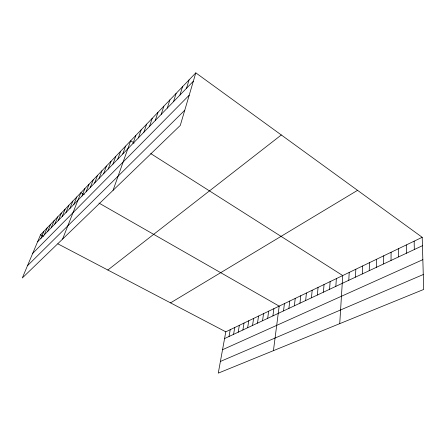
<?xml version="1.0" encoding="UTF-8"?>
<svg xmlns="http://www.w3.org/2000/svg" width="446" height="446" viewBox="0 0 446 446"><rect width="100%" height="100%" fill="white"/><g stroke="black" fill="none" stroke-linecap="round" stroke-linejoin="round"><path stroke-width="0.67" d="M391.03 260.453L391.092 252.269M383.605 263.937L383.733 255.809M376.34 267.349L376.535 259.277M369.227 270.689L369.489 262.666M362.269 273.955L362.587 265.989M355.451 277.15L355.83 269.239M348.778 280.283L349.212 272.428M339.74 323.651L342.723 275.55L150.748 153.58M335.832 286.36L336.368 278.605M329.555 289.309L330.14 281.604M323.406 292.197L324.036 284.542M317.374 295.029L318.048 287.425M311.459 297.805L312.172 290.251M305.655 300.526L306.413 293.028M299.963 303.196L300.76 295.748M294.382 305.817L295.219 298.413M288.902 308.387L289.772 301.033M283.528 310.912L284.431 303.603M273.431 350.662L279.185 306.129L98.967 203.064M272.913 315.896L273.883 308.682M267.672 318.355L268.676 311.191M262.532 320.769L263.564 313.649M257.481 323.138L258.546 316.063M252.525 325.463L253.618 318.438M247.658 327.749L248.773 320.769M242.875 329.99L244.018 323.06M238.181 332.198L239.346 325.307M233.565 334.366L234.752 327.52M229.027 336.49L230.236 329.689M422.195 237.294L225.804 331.824L218.267 373.135L423.7 289.448L422.195 237.294L195.811 72.865L40.558 234.774L22.3 277.986L180.284 125.415L195.811 72.865M186.545 88.241L189.065 79.901M179.944 95.048L182.509 86.741M173.522 101.671L176.125 93.398M167.267 108.116L169.909 99.876M161.184 114.388L163.86 106.181M155.264 120.492L157.968 112.331M149.488 126.441L152.225 118.318M143.868 132.239L146.628 124.155M138.383 137.892L141.17 129.847M133.036 143.4L135.852 135.394M113.05 190.347L130.656 140.813L134.135 143.021M122.739 154.021L125.588 146.098M117.772 159.138L120.637 151.261M112.922 164.139L115.804 156.301M108.188 169.017L111.087 161.223M103.567 173.784L106.471 166.029M99.045 178.445L101.967 170.729M94.63 182.994L97.562 175.328M90.315 187.448L93.253 179.822M86.095 191.797L89.038 184.215M81.964 196.056L84.913 188.513M62.602 239.067L80.882 192.722L84.283 194.668M73.852 204.419L76.812 196.959M69.871 208.522L72.837 201.113M65.975 212.541L68.94 205.171M62.161 216.472L65.133 209.146M58.426 220.324L61.397 213.037M54.769 224.087L57.746 216.851M51.19 227.778L54.167 220.58M47.683 231.396L50.66 224.238M44.249 234.936L47.226 227.822M40.887 238.404L43.859 231.335M37.587 241.804L193.335 81.244M32.681 253.417L189.204 95.221M27.485 265.71L184.772 110.229M107.843 270.025L281.309 134.965M170.528 302.867L357.541 190.336M224.567 338.586L422.44 245.713M222.537 349.714L422.841 259.667M220.396 361.455L423.271 274.53M40.558 234.774L43.563 236.352M57.874 243.845L225.804 331.824M414.156 241.163L414.317 249.52M406.295 244.949L406.378 253.25M398.613 248.651L398.618 256.89"/></g></svg>
